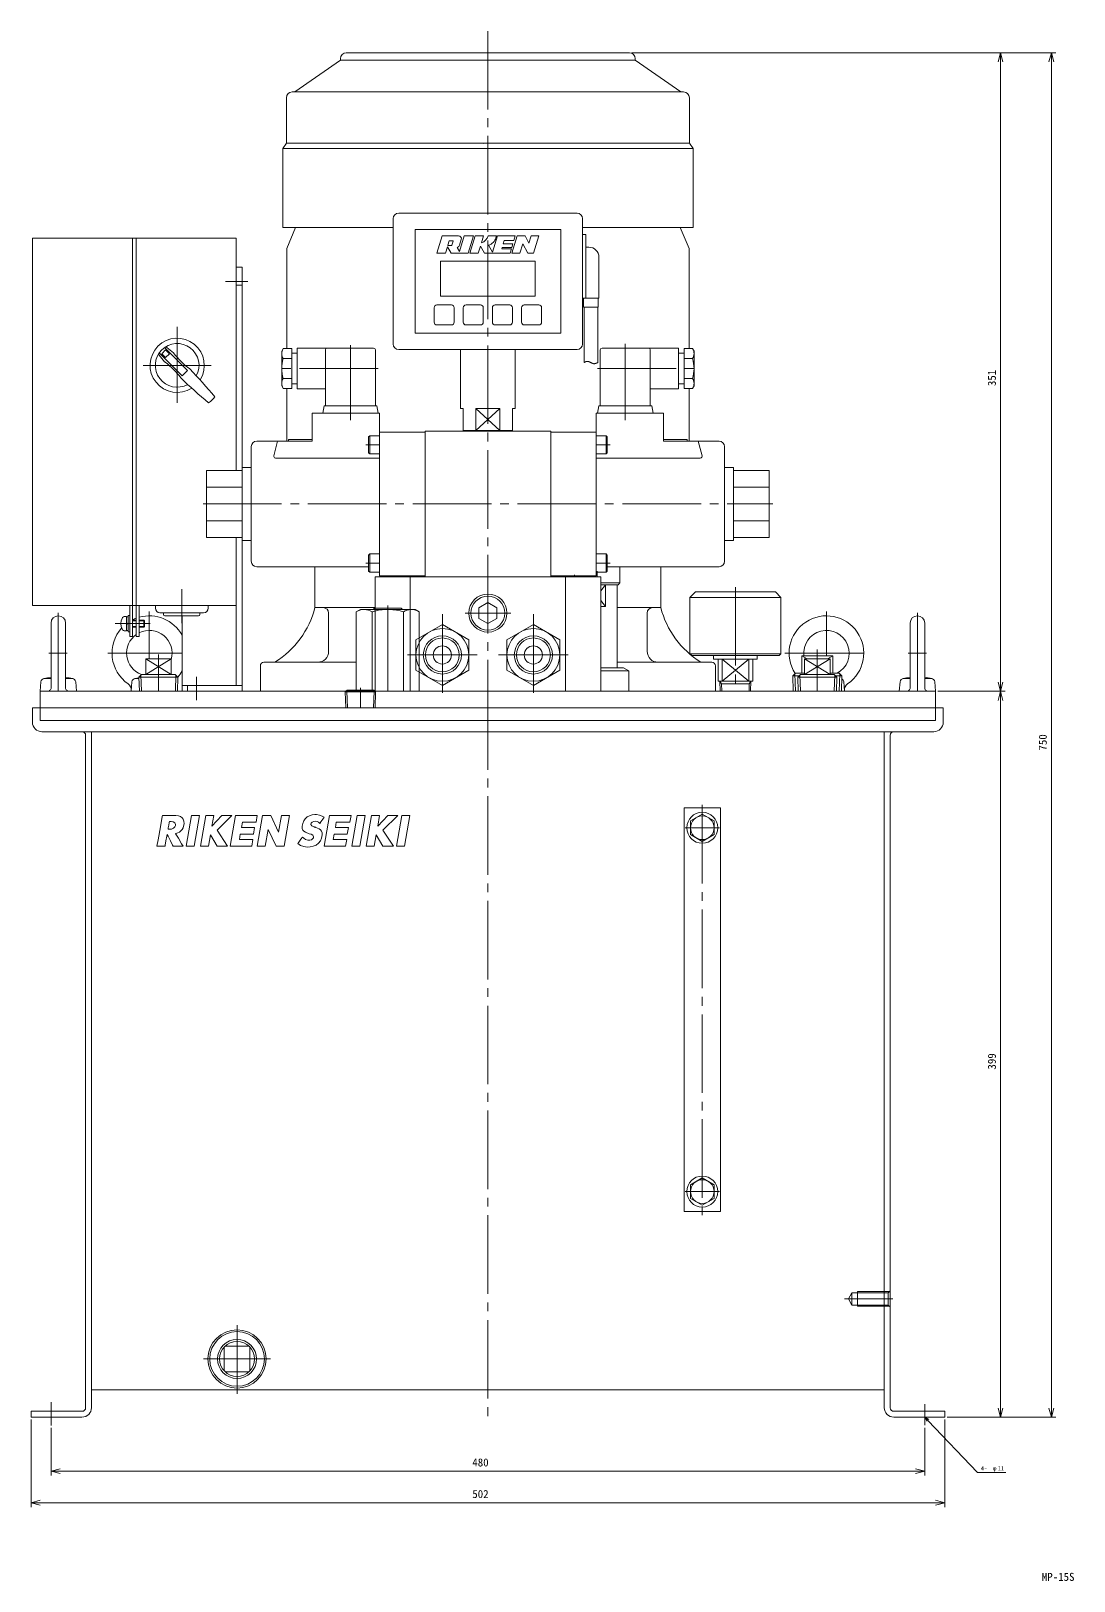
# Model space of a CAD drawing. Units: millimetres at full size. Extents: x -24503 to 24503, y -7436 to 7436.
# Drawn here: x -5228 to -4655, y -5013 to -4161 of the extents above; entities that cross this region are included whole.
import ezdxf
from ezdxf.enums import TextEntityAlignment as Align

# ---------------------------------------------------------------- set-up
doc = ezdxf.new("R2010")
doc.units = ezdxf.units.MM
doc.header["$LTSCALE"] = 4.8
doc.linetypes.add('CHAIN2', pattern=[12, 9, -1, 1, -1])
for name, color, linetype, lineweight in [('0-2_08_DIM', 3, 'Continuous', 9), ('0-4_0', 2, 'Continuous', 9), ('0-6_05_CENTER', 2, 'CHAIN2', 9), ('0-7_04_HIDDEN', 7, 'Continuous', 9)]:
    doc.layers.add(name, color=color, linetype=linetype, lineweight=lineweight)
doc.styles.add('Arial', font='')
doc.styles.add('ＭＳ ゴシック', font='')
doc.styles.get('Arial').set_extended_font_data('Arial')
doc.styles.get('ＭＳ ゴシック').set_extended_font_data('MS Gothic')

# ---------------------------------------------------------------- blocks, each defined once
blk = doc.blocks.new('MP-15Sa_1_1')
at = {"layer": '0-4_0'}
for p, q in [((77.8, 750), (-77.8, 750)), ((-105.993, 728.5), (-81, 746)), ((81, 746), (-81.008, 746)), ((-81, 746.8), (-81, 746)), ((81, 746.8), (81, 746)), ((105.993, 728.5), (81, 746)), ((-110.7, 700.363), (-110.7, 725.3)), ((-107.5, 728.5), (107.5, 728.5)), ((110.7, 700.363), (110.7, 725.3)), ((-110.7, 700.363), (-112.7, 697.363)), ((-110.7, 700.363), (110.7, 700.363)), ((110.7, 700.363), (112.7, 697.363)), ((112.7, 697.363), (-112.7, 697.363)), ((-112.7, 697.363), (-112.7, 654)), ((112.7, 697.363), (112.7, 654)), ((-52, 589.903), (-52, 658.903)), ((49, 661.903), (-49, 661.903)), ((52, 658.903), (52, 589.903)), ((-138.2, 648.2), (-138.2, 520.475)), ((-112.7, 654), (-52, 654)), ((-110.541, 642.5), (-105.731, 654)), ((40, 652.903), (-40, 652.903)), ((-40, 595.903), (-40, 652.903)), ((-28, 639.903), (-25.115, 649.34)), ((-25.115, 649.34), (-16.109, 649.34)), ((-15.616, 640.837), (-13.016, 649.34)), ((-13.016, 649.34), (-7.934, 649.34)), ((-10.819, 639.903), (-7.934, 649.34)), ((-9.852, 639.903), (-6.966, 649.34)), ((-6.966, 649.34), (-2.369, 649.34)), ((-3.552, 645.468), (-2.369, 649.34)), ((0.124, 649.34), (4.736, 649.34)), ((2.626, 640.349), (5.375, 649.34)), ((4.736, 649.34), (4.433, 648.351)), ((5.375, 649.34), (15.054, 649.34)), ((13.137, 639.903), (16.022, 649.34)), ((14.277, 646.799), (15.054, 649.34)), ((16.022, 649.34), (20.499, 649.34)), ((20.499, 649.34), (22.573, 645.439)), ((22.573, 645.439), (23.766, 649.34)), ((23.766, 649.34), (28, 649.34)), ((25.115, 639.903), (28, 649.34)), ((40, 652.903), (40, 595.903)), ((52, 654), (112.7, 654)), ((53.8, 650.16), (52, 650.16)), ((53.8, 650.16), (53.8, 615.16)), ((110.541, 642.5), (105.731, 654)), ((-110.541, 587.42), (-110.541, 642.5)), ((-28, 639.903), (-23.282, 639.903)), ((-23.282, 639.903), (-22.221, 643.373)), ((-20.136, 639.903), (-22.221, 643.373)), ((-21.939, 644.294), (-21.236, 646.593)), ((-21.823, 644.137), (-19.899, 644.137)), ((-21.121, 646.678), (-19.196, 646.678)), ((-20.136, 639.903), (-10.819, 639.903)), ((-19.783, 644.223), (-19.08, 646.522)), ((-16.907, 642.985), (-15.616, 640.837)), ((-15.525, 644.297), (-14.605, 647.307)), ((-9.852, 639.903), (-5.254, 639.903)), ((-5.254, 639.903), (-4.081, 643.739)), ((-1.866, 639.903), (-4.081, 643.739)), ((-1.866, 639.903), (12.169, 639.903)), ((0.369, 644.258), (2.626, 640.349)), ((7.585, 642.323), (7.807, 643.048)), ((7.585, 642.323), (12.909, 642.323)), ((7.807, 643.048), (13.131, 643.048)), ((8.399, 644.984), (13.722, 644.984)), ((12.169, 639.903), (12.909, 642.323)), ((13.131, 643.048), (13.722, 644.984)), ((13.137, 639.903), (17.613, 639.903)), ((17.613, 639.903), (19.164, 644.974)), ((21.86, 639.903), (19.164, 644.974)), ((21.86, 639.903), (25.115, 639.903)), ((55.5, 643.16), (53.8, 643.16)), ((110.541, 587.42), (110.541, 642.5)), ((-135, 632.2), (-138.2, 632.2)), ((-138.2, 632.2), (-138.2, 520.475)), ((-135, 522), (-135, 632.2)), ((-40, 633.653), (-40, 633.653)), ((26, 635.503), (26, 616.303)), ((61, 637.66), (61, 615.16)), ((-132.2, 624.2), (-144.2, 624.2)), ((-140.856, 624.2), (-131.834, 624.2)), ((-135, 622.2), (-138.2, 622.2)), ((26, 616.303), (-26, 616.303)), ((61, 615.16), (52, 615.16)), ((52.573, 615.16), (52.573, 610.16)), ((-29.5, 609.903), (-29.5, 601.903)), ((-20, 611.403), (-28, 611.403)), ((-18.5, 601.903), (-18.5, 609.903)), ((-13.5, 609.903), (-13.5, 601.903)), ((-4, 611.403), (-12, 611.403)), ((-2.5, 601.903), (-2.5, 609.903)), ((2.5, 601.903), (2.5, 609.903)), ((4, 611.403), (12, 611.403)), ((13.5, 609.903), (13.5, 601.903)), ((18.5, 601.903), (18.5, 609.903)), ((20, 611.403), (28, 611.403)), ((29.5, 609.903), (29.5, 601.903)), ((52.823, 610.16), (52.823, 579.72)), ((60.323, 610.16), (60.323, 579.624)), ((-28, 600.403), (-20, 600.403)), ((-12, 600.403), (-4, 600.403)), ((12, 600.403), (4, 600.403)), ((28, 600.403), (20, 600.403)), ((-165.008, 575.408), (-177.612, 588.01)), ((40, 595.903), (-40, 595.903)), ((-167.908, 572.508), (-180.51, 585.112)), ((-177.064, 586.686), (-179.186, 584.564)), ((-177.064, 582.444), (-179.186, 584.564)), ((-177.064, 586.686), (-174.944, 584.564)), ((-174.944, 584.564), (-177.064, 582.444)), ((-112.401, 587.42), (-113.25, 585.95)), ((-113.25, 585.95), (-113.25, 566.95)), ((-107.75, 587.42), (-112.401, 587.42)), ((-112.401, 581.935), (-107.75, 581.935)), ((-107.75, 587.42), (-107.75, 565.48)), ((-104.75, 584.95), (-107.75, 584.95)), ((-104.75, 587.7), (-104.75, 565.2)), ((-62.75, 587.7), (-104.75, 587.7)), ((-104.75, 587.7), (-104.75, 565.2)), ((-89.25, 586.7), (-89.25, 556)), ((-61.75, 556), (-61.75, 586.7)), ((49, 586.903), (-49, 586.903)), ((-15, 586.903), (-15, 554.403)), ((15, 586.903), (15, 554.403)), ((61.75, 556), (61.75, 586.7)), ((62.75, 587.7), (104.75, 587.7)), ((89.25, 586.7), (89.25, 556)), ((104.75, 587.7), (104.75, 565.2)), ((104.75, 584.95), (107.75, 584.95)), ((107.75, 587.42), (107.75, 565.48)), ((107.75, 587.42), (112.401, 587.42)), ((112.401, 581.935), (107.75, 581.935)), ((112.401, 587.42), (113.25, 585.95)), ((113.25, 585.95), (113.25, 566.95)), ((-167.908, 572.508), (-165.008, 575.408)), ((-112.401, 570.965), (-107.75, 570.965)), ((112.401, 570.965), (107.75, 570.965)), ((-112.401, 565.48), (-113.25, 566.95)), ((-107.75, 565.48), (-112.401, 565.48)), ((-110.541, 536.5), (-110.541, 565.48)), ((-107.75, 567.95), (-104.75, 567.95)), ((-89.25, 565.2), (-104.75, 565.2)), ((89.25, 565.2), (104.75, 565.2)), ((107.75, 567.95), (104.75, 567.95)), ((107.75, 565.48), (112.401, 565.48)), ((110.541, 536.5), (110.541, 565.48)), ((112.401, 565.48), (113.25, 566.95)), ((-90, 556), (-90.75, 552)), ((-61, 556), (-90, 556)), ((-60.25, 552), (-61, 556)), ((-6.538, 554.403), (6.538, 542.403)), ((6.538, 554.403), (-6.538, 542.403)), ((-6.538, 554.403), (6.538, 554.403)), ((-6.538, 554.403), (-6.538, 542.403)), ((6.538, 542.403), (6.538, 554.403)), ((-59.5, 552), (-96.5, 552)), ((-59.5, 539.5), (-59.5, 552)), ((59.5, 552), (96.5, 552)), ((59.5, 539.5), (59.5, 552)), ((96.5, 552), (96.5, 536.5)), ((-109.5, 537.5), (-109.5, 536.5)), ((-96.5, 537.5), (-109.5, 537.5)), ((-64.9, 539.5), (-65.5, 538.9)), ((-65.5, 530.1), (-65.5, 538.9)), ((-59.5, 539.5), (-64.9, 539.5)), ((-64.9, 539.5), (-64.9, 529.5)), ((-34.5, 541.5), (-59.5, 541.5)), ((-59.5, 462.5), (-59.5, 541.5)), ((-59.5, 529.5), (-59.5, 539.5)), ((-59.5, 464.5), (-59.5, 539.5)), ((34.5, 542), (-34.5, 542)), ((-34.5, 462), (-34.5, 542)), ((-34.5, 541.5), (-34.5, 462.5)), ((13.5, 542.403), (-13.5, 542.403)), ((-7.5, 542), (-7.5, 542.403)), ((7.5, 542), (7.5, 542.403)), ((34.5, 542), (34.5, 462)), ((34.5, 541.5), (59.5, 541.5)), ((34.5, 541.5), (34.5, 462.5)), ((59.5, 462.5), (59.5, 541.5)), ((59.5, 539.5), (64.9, 539.5)), ((59.5, 539.5), (59.5, 529.5)), ((59.5, 539.5), (59.5, 464.5)), ((64.9, 539.5), (65.5, 538.9)), ((64.9, 529.5), (64.9, 539.5)), ((65.5, 538.9), (65.5, 530.1)), ((96.5, 537.5), (109.5, 537.5)), ((109.5, 537.5), (109.5, 536.5)), ((-130, 533.5), (-130, 470.5)), ((-117.663, 528.517), (-115.524, 536.5)), ((-59.5, 534.5), (-67.1, 534.5)), ((-64.9, 529.5), (-65.5, 530.1)), ((-59.5, 529.5), (-64.9, 529.5)), ((59.5, 534.5), (67.1, 534.5)), ((59.5, 529.5), (64.9, 529.5)), ((64.9, 529.5), (65.5, 530.1)), ((96.5, 536.5), (127, 536.5)), ((117.663, 528.517), (115.524, 536.5)), ((130, 533.5), (130, 470.5)), ((-135, 520.475), (-154.5, 520.475)), ((-154.5, 520.475), (-154.5, 483.525)), ((-135, 482), (-135, 522)), ((-130, 522), (-135, 522)), ((-59.5, 527.259), (-116.697, 527.259)), ((59.5, 527.259), (116.697, 527.259)), ((130, 522), (135, 522)), ((135, 482), (135, 522)), ((135, 520.475), (154.5, 520.475)), ((154.5, 520.475), (154.5, 483.525)), ((-135, 511.238), (-154.5, 511.238)), ((135, 511.238), (154.5, 511.238)), ((-135, 492.762), (-154.5, 492.762)), ((135, 492.762), (154.5, 492.762)), ((-135, 483.525), (-154.5, 483.525)), ((-138.2, 483.525), (-138.2, 402.2)), ((-138.2, 483.525), (-138.2, 446.2)), ((-130, 482), (-135, 482)), ((130, 482), (135, 482)), ((135, 483.525), (154.5, 483.525)), ((-59.5, 469.5), (-67.1, 469.5)), ((-64.9, 474.5), (-65.5, 473.9)), ((-65.5, 465.1), (-65.5, 473.9)), ((-59.5, 474.5), (-64.9, 474.5)), ((-64.9, 474.5), (-64.9, 464.5)), ((-59.5, 464.5), (-59.5, 474.5)), ((59.5, 474.5), (64.9, 474.5)), ((59.5, 474.5), (59.5, 464.5)), ((59.5, 469.5), (67.1, 469.5)), ((64.9, 474.5), (65.5, 473.9)), ((64.9, 464.5), (64.9, 474.5)), ((65.5, 473.9), (65.5, 465.1)), ((-127, 467.5), (-65.5, 467.5)), ((-95, 467.5), (-95, 445)), ((-64.9, 464.5), (-65.5, 465.1)), ((-59.5, 464.5), (-64.9, 464.5)), ((-62, 399), (-62, 462)), ((-62, 462), (62, 462)), ((-59.5, 462.5), (-34.5, 462.5)), ((-42.65, 462), (-42.65, 399)), ((34.5, 462), (-34.5, 462)), ((59.5, 462.5), (34.5, 462.5)), ((42.65, 462), (42.65, 399)), ((47.5, 462), (47.5, 463)), ((59.5, 464.5), (64.9, 464.5)), ((60, 465), (60, 462)), ((62, 462), (62, 399)), ((64.9, 464.5), (65.5, 465.1)), ((127, 467.5), (65.5, 467.5)), ((72.5, 467.5), (72.5, 458.6)), ((95, 467.5), (95, 445)), ((62, 458.6), (72.5, 458.6)), ((62, 457.6), (71.5, 457.6)), ((64.583, 457.6), (62, 454.218)), ((71, 457.6), (71, 412)), ((72.5, 458.6), (71.5, 457.6)), ((111, 450.65), (114, 453.65)), ((158, 453.65), (114, 453.65)), ((161, 450.65), (158, 453.65)), ((-182.7, 444.7), (-182.7, 446.2)), ((-182.7, 446.2), (-153.7, 446.2)), ((-153.7, 446.2), (-153.7, 444.7)), ((-95, 445), (-62, 445)), ((-70, 444), (-72.321, 442.66)), ((-62, 444), (-70, 444)), ((-63.031, 444), (-62.353, 444.7)), ((-62.492, 444.556), (-62.475, 444)), ((-62, 444.7), (-62.353, 444.7)), ((-62, 444.7), (-47.647, 444.7)), ((-62, 444), (-40, 444)), ((-55, 446.093), (-55, 399)), ((-47.647, 444.7), (-46.969, 444)), ((-47.508, 444.556), (-47.525, 444)), ((-40, 444), (-37.679, 442.66)), ((62, 448.982), (64.583, 445.6)), ((71, 445), (95, 445)), ((111, 450.65), (161, 450.65)), ((111, 450.65), (111, 419.65)), ((161, 419.65), (161, 450.65)), ((-240, 400.504), (-240, 436.5)), ((-232, 436.5), (-232, 400.504)), ((-199.2, 440.2), (-198.6, 440.2)), ((-198.6, 440), (-198.6, 432.4)), ((-197.6, 440), (-198.6, 440)), ((-197.6, 435.7), (-198.6, 436.7)), ((-196.8, 440.7), (-196.8, 431.7)), ((-195.2, 438.2), (-193.2, 438.2)), ((-195.2, 437.821), (-193.2, 437.821)), ((-195.2, 434.579), (-193.2, 434.579)), ((-191.6, 438.2), (-188.979, 438.2)), ((-191.6, 437.821), (-188.6, 437.821)), ((-191.6, 434.579), (-188.6, 434.579)), ((-188.979, 438.2), (-188.979, 434.2)), ((-156.2, 442.2), (-180.2, 442.2)), ((-178.2, 441.25), (-178.2, 442.2)), ((-158.95, 440.5), (-177.45, 440.5)), ((-168, 440.5), (-168, 399)), ((-158.2, 441.25), (-158.2, 442.2)), ((-87.5, 442), (-87.5, 421)), ((-72.321, 399.7), (-72.321, 442.66)), ((-63.66, 399.7), (-63.66, 442.66)), ((-46.34, 442.66), (-46.34, 399)), ((-25, 435.743), (-39.5, 427.372)), ((-37.679, 442.66), (-37.679, 399)), ((-10.5, 427.372), (-25, 435.743)), ((25, 435.743), (10.5, 427.372)), ((39.5, 427.372), (25, 435.743)), ((87.5, 442), (87.5, 421)), ((232, 400.504), (232, 436.5)), ((240, 436.5), (240, 400.504)), ((-198.6, 432.4), (-197.6, 432.4)), ((-193.2, 434.2), (-195.2, 434.2)), ((-39.5, 427.372), (-39.5, 410.628)), ((-10.5, 410.628), (-10.5, 427.372)), ((10.5, 427.372), (10.5, 410.628)), ((39.5, 410.628), (39.5, 427.372)), ((111, 419.65), (161, 419.65)), ((111, 419.65), (112, 418.65)), ((112, 418.65), (160, 418.65)), ((124, 418.65), (124, 416.65)), ((148, 416.65), (148, 418.65)), ((160, 418.65), (161, 419.65)), ((175.417, 416.84), (172.5, 418.47)), ((172.5, 418.47), (189.5, 418.47)), ((172.5, 408.97), (172.5, 418.47)), ((189.5, 418.47), (186.583, 416.84)), ((189.5, 418.47), (189.5, 408.97)), ((-188, 416.84), (-174, 416.84)), ((-188, 408.34), (-188, 416.84)), ((-188, 416.84), (-174, 408.34)), ((-174, 416.84), (-188, 408.34)), ((-174, 416.84), (-174, 408.34)), ((-125, 413), (-125, 399)), ((-123, 415), (-72.321, 415)), ((-39.5, 410.628), (-25, 402.257)), ((-25, 402.257), (-10.5, 410.628)), ((10.5, 410.628), (25, 402.257)), ((25, 402.257), (39.5, 410.628)), ((74.5, 412), (62, 412)), ((62, 410.268), (77.5, 410.268)), ((71, 415), (123, 415)), ((77.5, 410.268), (74.5, 412)), ((77.5, 410.268), (77.5, 399)), ((124, 416.65), (148, 416.65)), ((125, 413), (125, 399)), ((126.5, 404.65), (126.5, 416.65)), ((143.331, 404.65), (128.669, 416.65)), ((128.669, 404.65), (143.331, 416.65)), ((128.669, 416.65), (128.669, 404.65)), ((143.331, 416.65), (143.331, 404.65)), ((145.5, 416.65), (145.5, 404.65)), ((174, 416.84), (188, 416.84)), ((174, 408.34), (174, 416.84)), ((174, 416.84), (188, 408.34)), ((188, 416.84), (174, 408.34)), ((188, 416.84), (188, 408.34)), ((-246, 399), (-245.547, 404.174)), ((-243.935, 405.964), (-240, 406.725)), ((-243.555, 406), (-240, 406)), ((-228.065, 405.964), (-232, 406.725)), ((-232, 406), (-228.445, 406)), ((-226.453, 404.174), (-226, 399)), ((-196, 399), (-195.547, 404.174)), ((-193.935, 405.964), (-191.709, 406.395)), ((-193.555, 406), (-191.696, 406)), ((-190.269, 408.34), (-191.723, 406.841)), ((-191.723, 406.841), (-170.277, 406.841)), ((-191.723, 406.841), (-191.478, 399)), ((-190.597, 408.002), (-190.316, 399)), ((-190.269, 408.34), (-171.731, 408.34)), ((-171.731, 408.34), (-170.277, 406.841)), ((-171.403, 408.002), (-171.685, 399)), ((-170.277, 406.841), (-170.523, 399)), ((-168, 402.2), (-135, 402.2)), ((-165, 402.2), (-165, 399)), ((-70, 390), (-70, 400.886)), ((126.5, 404.65), (145.5, 404.65)), ((127.492, 404.65), (127.669, 399)), ((128.397, 403.083), (127.492, 404.65)), ((128.397, 403.083), (143.603, 403.083)), ((128.525, 399), (128.397, 403.083)), ((143.475, 399), (143.603, 403.083)), ((143.603, 403.083), (144.508, 404.65)), ((144.508, 404.65), (144.331, 399)), ((170.888, 407.471), (167.515, 407.471)), ((168.64, 408.632), (168.941, 399)), ((168.968, 408.97), (174, 408.97)), ((171.731, 408.34), (170.277, 406.841)), ((170.277, 406.841), (191.723, 406.841)), ((170.277, 406.841), (170.522, 399)), ((171.403, 408.002), (171.684, 399)), ((171.731, 408.34), (190.269, 408.34)), ((188, 408.97), (193.032, 408.97)), ((190.269, 408.34), (191.723, 406.841)), ((190.597, 408.002), (190.315, 399)), ((194.485, 407.471), (191.112, 407.471)), ((191.723, 406.841), (191.477, 399)), ((193.36, 408.632), (193.058, 399)), ((195.547, 404.174), (196, 399)), ((226, 399), (226.453, 404.174)), ((228.065, 405.964), (232, 406.725)), ((228.445, 406), (232, 406)), ((243.935, 405.964), (240, 406.725)), ((240, 406), (243.555, 406)), ((245.547, 404.174), (246, 399)), ((-246, 399), (-246, 390)), ((246, 399), (-246, 399)), ((-226, 399), (-246, 399)), ((-176, 399), (-196, 399)), ((-78.031, 399), (-78.322, 398.7)), ((-78.322, 398.7), (-61.678, 398.7)), ((-78.322, 398.7), (-78.05, 390)), ((-78.031, 399), (-77.353, 399.7)), ((-77.475, 399), (-77.492, 399.556)), ((-77.475, 399), (-77.194, 390)), ((-72.321, 399), (-37.679, 399)), ((-62.525, 399), (-62.806, 390)), ((-62.525, 399), (-62.508, 399.556)), ((-62, 399.033), (-61.678, 398.7)), ((62, 399), (-62, 399)), ((-61.678, 398.7), (-61.95, 390)), ((42.5, 399), (77.5, 399)), ((196, 399), (176, 399)), ((246, 399), (226, 399)), ((246, 390), (246, 399)), ((-250.2, 382), (-250.2, 390)), ((250.2, 390), (-250.2, 390)), ((-246, 390), (-246, 383)), ((246, 390), (246, 383)), ((250.2, 382), (250.2, 390)), ((-246, 383), (246, 383)), ((245, 376.8), (-245, 376.8)), ((-217.8, 376.8), (-217.8, 5.2)), ((217.8, 376.8), (217.8, 5.2)), ((-221, 374.8), (-221, 5.2)), ((221, 374.8), (221, 5.2)), ((127.8, 335), (107.8, 335)), ((-181.184, 317.347), (-179.918, 324.527)), ((-179.918, 324.527), (-178.926, 330.149)), ((-178.926, 330.149), (-178.794, 330.8)), ((-178.794, 330.8), (-178.249, 330.8)), ((-178.249, 330.8), (-175.699, 330.8)), ((-175.605, 323.909), (-175.733, 323.183)), ((-175.699, 330.8), (-172.941, 330.8)), ((-175.33, 325.469), (-175.605, 323.909)), ((-175.072, 326.937), (-175.33, 325.469)), ((-174.983, 327.421), (-175.072, 326.937)), ((-174.885, 327.421), (-174.983, 327.421)), ((-174.722, 327.421), (-174.885, 327.421)), ((-174.587, 327.421), (-174.722, 327.421)), ((-174.093, 327.411), (-174.587, 327.421)), ((-172.943, 327.246), (-174.093, 327.411)), ((-172.025, 326.768), (-172.943, 327.246)), ((-172.941, 330.8), (-171.404, 330.783)), ((-172.739, 323.708), (-172.273, 324.06)), ((-172.273, 324.06), (-171.909, 324.538)), ((-171.738, 326.367), (-172.025, 326.768)), ((-171.909, 324.538), (-171.675, 325.157)), ((-171.611, 325.834), (-171.738, 326.367)), ((-171.675, 325.157), (-171.611, 325.834)), ((-171.404, 330.783), (-170.064, 330.593)), ((-170.064, 330.593), (-168.915, 330.184)), ((-168.915, 330.184), (-167.99, 329.548)), ((-167.493, 323.986), (-167.998, 323.092)), ((-167.99, 329.548), (-167.326, 328.675)), ((-167.136, 324.959), (-167.493, 323.986)), ((-167.326, 328.675), (-166.956, 327.559)), ((-166.914, 326.191), (-167.136, 324.959)), ((-166.956, 327.559), (-166.914, 326.191)), ((-165.838, 313.8), (-162.841, 330.8)), ((-162.841, 330.8), (-158.422, 330.8)), ((-158.422, 330.8), (-161.418, 313.8)), ((-154.962, 330.8), (-157.96, 313.8)), ((-150.542, 330.8), (-154.962, 330.8)), ((-151.571, 324.959), (-150.542, 330.8)), ((-146.091, 330.8), (-151.571, 324.959)), ((-148.795, 322.754), (-140.611, 330.8)), ((-140.611, 330.8), (-146.091, 330.8)), ((-141.604, 313.8), (-138.605, 330.8)), ((-138.605, 330.8), (-126.733, 330.8)), ((-134.847, 327.06), (-135.348, 324.22)), ((-135.348, 324.22), (-128.164, 324.22)), ((-127.393, 327.06), (-134.847, 327.06)), ((-128.164, 324.22), (-128.825, 320.475)), ((-126.733, 330.8), (-127.393, 327.06)), ((-126.733, 313.8), (-123.734, 330.8)), ((-123.734, 330.8), (-119.314, 330.8)), ((-119.314, 330.8), (-115.058, 321.506)), ((-115.014, 321.506), (-113.374, 330.8)), ((-113.374, 330.8), (-108.953, 330.8)), ((-108.953, 330.8), (-111.95, 313.8)), ((-101.992, 324.833), (-101.719, 326.323)), ((-101.952, 323.647), (-101.992, 324.833)), ((-101.719, 326.323), (-101.139, 327.734)), ((-101.139, 327.734), (-100.296, 328.94)), ((-100.296, 328.94), (-99.226, 329.918)), ((-99.226, 329.918), (-97.968, 330.646)), ((-97.968, 330.646), (-96.556, 331.099)), ((-97.052, 326.539), (-97.195, 326.134)), ((-97.195, 326.134), (-97.189, 325.718)), ((-97.189, 325.718), (-96.773, 325.104)), ((-96.458, 327.145), (-97.052, 326.539)), ((-96.773, 325.104), (-96.064, 324.711)), ((-96.556, 331.099), (-95.03, 331.256)), ((-95.652, 327.481), (-96.458, 327.145)), ((-96.064, 324.711), (-95.5, 324.507)), ((-94.802, 327.548), (-95.652, 327.481)), ((-95.5, 324.507), (-95.166, 324.401)), ((-95.166, 324.401), (-94.692, 324.251)), ((-95.03, 331.256), (-94.221, 331.218)), ((-93.864, 327.369), (-94.802, 327.548)), ((-94.692, 324.251), (-94.451, 324.175)), ((-94.451, 324.175), (-92.601, 323.358)), ((-94.221, 331.218), (-92.564, 330.93)), ((-93.028, 326.983), (-93.864, 327.369)), ((-92.317, 326.43), (-93.028, 326.983)), ((-92.564, 330.93), (-90.987, 330.395)), ((-91.784, 327.203), (-92.317, 326.43)), ((-90.734, 328.725), (-91.784, 327.203)), ((-90.987, 330.395), (-89.994, 329.798)), ((-89.994, 329.798), (-90.734, 328.725)), ((-90.021, 313.8), (-87.022, 330.8)), ((-87.022, 330.8), (-75.15, 330.8)), ((-83.263, 327.06), (-83.763, 324.22)), ((-83.763, 324.22), (-76.58, 324.22)), ((-75.809, 327.06), (-83.263, 327.06)), ((-76.58, 324.22), (-77.243, 320.475)), ((-75.15, 330.8), (-75.809, 327.06)), ((-74.766, 313.8), (-71.767, 330.8)), ((-71.767, 330.8), (-67.348, 330.8)), ((-67.348, 330.8), (-70.347, 313.8)), ((-63.888, 330.8), (-66.887, 313.8)), ((-59.468, 330.8), (-63.888, 330.8)), ((-60.498, 324.959), (-59.468, 330.8)), ((-55.017, 330.8), (-60.498, 324.959)), ((-57.721, 322.754), (-49.538, 330.8)), ((-49.538, 330.8), (-55.017, 330.8)), ((-50.209, 313.8), (-47.213, 330.8)), ((-47.213, 330.8), (-42.791, 330.8)), ((-42.791, 330.8), (-45.788, 313.8)), ((124.3, 327.753), (117.8, 331.5)), ((-181.809, 313.8), (-181.184, 317.347)), ((-176.863, 316.782), (-177.293, 314.339)), ((-176.397, 319.424), (-176.863, 316.782)), ((-176.235, 320.339), (-176.397, 319.424)), ((-176.223, 320.339), (-176.235, 320.339)), ((-176.204, 320.339), (-176.223, 320.339)), ((-176.191, 320.339), (-176.204, 320.339)), ((-175.737, 319.424), (-176.191, 320.339)), ((-174.428, 316.782), (-175.737, 319.424)), ((-175.733, 323.183), (-175.66, 323.183)), ((-175.66, 323.183), (-175.503, 323.183)), ((-175.503, 323.183), (-175.355, 323.183)), ((-175.355, 323.183), (-175.074, 323.185)), ((-175.074, 323.185), (-173.868, 323.304)), ((-173.219, 314.339), (-174.428, 316.782)), ((-173.868, 323.304), (-172.739, 323.708)), ((-171.349, 320.812), (-171.543, 320.731)), ((-171.543, 320.731), (-171.409, 320.503)), ((-171.409, 320.503), (-170.047, 318.198)), ((-170.328, 321.139), (-171.349, 320.812)), ((-169.424, 321.645), (-170.328, 321.139)), ((-170.047, 318.198), (-168.308, 315.254)), ((-168.645, 322.304), (-169.424, 321.645)), ((-167.998, 323.092), (-168.645, 322.304)), ((-153.54, 313.8), (-152.443, 320.022)), ((-152.443, 320.022), (-148.727, 313.8)), ((-142.999, 313.8), (-148.795, 322.754)), ((-136.009, 320.475), (-136.526, 317.545)), ((-136.526, 317.545), (-129.07, 317.545)), ((-128.825, 320.475), (-136.009, 320.475)), ((-129.07, 317.545), (-129.73, 313.8)), ((-120.669, 323.12), (-122.313, 313.8)), ((-120.623, 323.12), (-120.669, 323.12)), ((-116.372, 313.8), (-120.623, 323.12)), ((-115.058, 321.506), (-115.014, 321.506)), ((-104.383, 315.291), (-103.814, 316.095)), ((-102.86, 314.313), (-104.383, 315.291)), ((-103.814, 316.095), (-102.694, 317.677)), ((-102.694, 317.677), (-101.904, 318.792)), ((-101.632, 322.741), (-101.952, 323.647)), ((-101.904, 318.792), (-101.862, 318.852)), ((-101.862, 318.852), (-101.176, 318.218)), ((-101.062, 322.055), (-101.632, 322.741)), ((-101.176, 318.218), (-100.132, 317.539)), ((-100.272, 321.532), (-101.062, 322.055)), ((-98.144, 320.745), (-100.272, 321.532)), ((-100.132, 317.539), (-98.921, 317.15)), ((-98.921, 317.15), (-97.762, 317.133)), ((-97.175, 320.432), (-98.144, 320.745)), ((-97.762, 317.133), (-96.823, 317.442)), ((-96.235, 319.915), (-97.175, 320.432)), ((-96.823, 317.442), (-96.093, 318.085)), ((-95.92, 319.543), (-96.235, 319.915)), ((-96.093, 318.085), (-95.869, 318.541)), ((-95.785, 319.077), (-95.92, 319.543)), ((-95.869, 318.541), (-95.785, 319.077)), ((-92.982, 315.521), (-94.369, 314.476)), ((-91.985, 316.856), (-92.982, 315.521)), ((-92.601, 323.358), (-91.891, 322.786)), ((-91.354, 318.358), (-91.985, 316.856)), ((-91.891, 322.786), (-91.365, 322.074)), ((-91.365, 322.074), (-91.058, 321.198)), ((-91, 320.137), (-91.354, 318.358)), ((-91.058, 321.198), (-91, 320.137)), ((-84.424, 320.475), (-84.94, 317.545)), ((-84.94, 317.545), (-77.487, 317.545)), ((-77.243, 320.475), (-84.424, 320.475)), ((-77.487, 317.545), (-78.147, 313.8)), ((-62.466, 313.8), (-61.369, 320.02)), ((-61.369, 320.02), (-57.654, 313.8)), ((-51.926, 313.8), (-57.721, 322.754)), ((-180.887, 313.8), (-181.809, 313.8)), ((-179.02, 313.8), (-180.887, 313.8)), ((-177.558, 313.8), (-179.02, 313.8)), ((-177.386, 313.817), (-177.558, 313.8)), ((-177.293, 314.339), (-177.386, 313.817)), ((-172.96, 313.817), (-173.219, 314.339)), ((-172.741, 313.8), (-172.96, 313.817)), ((-170.921, 313.8), (-172.741, 313.8)), ((-168.308, 315.254), (-167.449, 313.8)), ((-161.418, 313.8), (-165.838, 313.8)), ((-157.96, 313.8), (-153.54, 313.8)), ((-148.727, 313.8), (-142.999, 313.8)), ((-129.73, 313.8), (-141.604, 313.8)), ((-122.313, 313.8), (-126.733, 313.8)), ((-111.95, 313.8), (-116.372, 313.8)), ((-101.131, 313.658), (-102.86, 314.313)), ((-99.242, 313.363), (-101.131, 313.658)), ((-97.546, 313.428), (-99.242, 313.363)), ((-95.926, 313.79), (-97.546, 313.428)), ((-94.369, 314.476), (-95.926, 313.79)), ((-78.147, 313.8), (-90.021, 313.8)), ((-70.347, 313.8), (-74.766, 313.8)), ((-66.887, 313.8), (-62.466, 313.8)), ((-57.654, 313.8), (-51.926, 313.8)), ((-45.788, 313.8), (-50.209, 313.8)), ((117.8, 131.5), (111.3, 127.753)), ((124.3, 127.753), (117.8, 131.5)), ((111.3, 127.753), (111.3, 120.247)), ((111.3, 120.247), (117.8, 116.5)), ((117.8, 116.5), (124.3, 120.247)), ((124.3, 120.247), (124.3, 127.753)), ((-144.8, 38.574), (-144.8, 25.426)), ((-131.226, 39), (-144.374, 39)), ((-130.8, 25.426), (-130.8, 38.574)), ((-144.374, 25), (-131.226, 25)), ((-217.8, 15), (217.8, 15)), ((-251, 3.2), (-251, 0)), ((-223, 3.2), (-251, 3.2)), ((-223, 0), (-251, 0)), ((223, 3.2), (251, 3.2)), ((223, 0), (251, 0)), ((251, 3.2), (251, 0))]:
    blk.add_line(p, q, dxfattribs=at)
for points in [[(-138.2, 446.2), (-250.2, 446.2), (-250.2, 648.2), (-138.2, 648.2)], [(-195.2, 648.2), (-195.2, 429.2), (-196.8, 429.2), (-196.8, 446.2)], [(-191.6, 446.2), (-191.6, 429.2), (-193.2, 429.2), (-193.2, 648.2)], [(8.399, 644.984), (8.954, 646.799), (14.277, 646.799)], [(-26, 616.303), (-26, 635.503), (26, 635.503)], [(60.573, 615.16), (60.573, 610.16), (52.573, 610.16)], [(52.823, 579.72), (52.905, 579.765), (52.988, 579.81), (53.07, 579.855), (53.153, 579.899), (53.235, 579.942), (53.318, 579.984), (53.4, 580.025), (53.483, 580.065), (53.565, 580.103), (53.648, 580.14), (53.731, 580.175), (53.814, 580.207), (53.897, 580.238), (53.98, 580.266), (54.063, 580.291), (54.146, 580.314), (54.229, 580.334), (54.313, 580.35), (54.396, 580.363), (54.48, 580.373), (54.564, 580.378), (54.659, 580.38), (54.755, 580.377), (54.851, 580.37), (54.946, 580.358), (55.042, 580.342), (55.138, 580.322), (55.234, 580.298), (55.33, 580.272), (55.426, 580.242), (55.522, 580.209), (55.618, 580.173), (55.714, 580.135), (55.81, 580.094), (55.906, 580.052), (56.002, 580.008), (56.097, 579.962), (56.193, 579.916), (56.288, 579.868)], [(56.288, 579.868), (56.383, 579.819), (56.478, 579.77), (56.573, 579.72), (56.649, 579.68), (56.725, 579.64), (56.801, 579.601), (56.877, 579.562), (56.953, 579.523), (57.029, 579.485), (57.104, 579.448), (57.18, 579.412), (57.256, 579.377), (57.331, 579.343), (57.407, 579.311), (57.482, 579.281), (57.558, 579.252), (57.634, 579.226), (57.709, 579.201), (57.785, 579.179), (57.861, 579.159), (57.937, 579.142), (58.013, 579.127), (58.089, 579.116), (58.166, 579.107), (58.267, 579.101), (58.368, 579.099), (58.469, 579.103), (58.57, 579.111), (58.672, 579.124), (58.774, 579.141), (58.877, 579.162), (58.979, 579.186), (59.082, 579.214), (59.184, 579.246), (59.287, 579.28), (59.391, 579.316), (59.494, 579.355), (59.597, 579.396), (59.701, 579.439)], [(59.701, 579.439), (59.804, 579.484), (59.908, 579.529), (60.012, 579.576), (60.115, 579.624), (60.219, 579.672), (60.323, 579.72)], [(-15, 554.403), (-13.5, 554.403), (-13.5, 542.403)], [(15, 554.403), (13.5, 554.403), (13.5, 542.403)], [(60.25, 552), (61, 556), (90, 556), (90.75, 552)], [(-96.5, 552), (-96.5, 536.5), (-127, 536.5)], [(-168, 399), (-135, 399), (-135, 482)], [(62, 445.6), (64.583, 445.6), (64.583, 457.6)], [(-198.6, 440.2), (-198.6, 432.2), (-199.2, 432.2)], [(-196.8, 440.7), (-197.6, 440.7), (-197.6, 431.7), (-196.8, 431.7)], [(-188.979, 438.2), (-188.6, 437.821), (-188.6, 434.579), (-188.979, 434.2), (-191.6, 434.2)], [(168.968, 408.97), (167.515, 407.471), (167.779, 399)], [(193.032, 408.97), (194.485, 407.471), (194.22, 399)], [(-62, 399.033), (-62.647, 399.7), (-77.353, 399.7)], [(107.8, 335), (107.8, 113), (127.8, 113), (127.8, 335)], [(117.8, 331.5), (111.3, 327.753), (111.3, 320.247), (117.8, 316.5), (124.3, 320.247), (124.3, 327.753)], [(-167.449, 313.8), (-168.597, 313.8), (-170.921, 313.8)]]:
    blk.add_lwpolyline(points, dxfattribs=at)
blk.add_lwpolyline([(5, 439.113), (5, 444.887), (0, 447.774), (-5, 444.887), (-5, 439.113), (0, 436.226)], close=True, dxfattribs=at)
for centre, radius in [((0, 442), 10.477), ((0, 442), 9.316), ((-25, 419), 14.5), ((-25, 419), 10.477), ((-25, 419), 9.316), ((25, 419), 14.5), ((25, 419), 10.477), ((25, 419), 9.316), ((-25, 419), 5), ((25, 419), 5), ((117.8, 324), 8.5), ((117.8, 324), 6.5), ((117.8, 124), 8.5), ((117.8, 124), 6.5), ((-137.8, 32), 16), ((-137.8, 32), 15), ((-137.8, 32), 10.723), ((-137.8, 32), 9.603)]:
    blk.add_circle(centre, radius, dxfattribs=at)
for centre, radius, start, end in [((-77.8, 746.8), 3.2, 90, 180), ((77.8, 746.8), 3.2, 0, 90), ((-107.5, 725.3), 3.2, 90, 180), ((107.5, 725.3), 3.2, 0, 90), ((-4.315, 700.045), 2, 357.42754, 0), ((-49, 658.903), 3, 90, 180), ((49, 658.903), 3, 0, 90), ((-16.109, 647.767), 1.573, 343, 90), ((-5.256, 650.767), 5.566, 287.8226, 345.14629), ((-1.481, 650.159), 6.184, 287.40593, 343), ((-21.823, 644.258), 0.121, 163, 270), ((-21.121, 646.557), 0.121, 90, 163), ((-19.899, 644.258), 0.121, 270, 343), ((-19.196, 646.557), 0.121, 343, 90), ((-17.377, 644.863), 1.936, 284.0548, 343), ((55.5, 637.66), 5.5, 0, 90), ((-28, 609.903), 1.5, 90, 180), ((-20, 609.903), 1.5, 0, 90), ((-12, 609.903), 1.5, 90, 180), ((-4, 609.903), 1.5, 0, 90), ((4, 609.903), 1.5, 90, 180), ((12, 609.903), 1.5, 0, 90), ((20, 609.903), 1.5, 90, 180), ((28, 609.903), 1.5, 0, 90), ((-28, 601.903), 1.5, 180, 270), ((-20, 601.903), 1.5, 270, 0), ((-12, 601.903), 1.5, 180, 270), ((-4, 601.903), 1.5, 270, 0), ((4, 601.903), 1.5, 180, 270), ((12, 601.903), 1.5, 270, 0), ((20, 601.903), 1.5, 180, 270), ((28, 601.903), 1.5, 270, 0), ((-170.7, 578.2), 14.9, 327.454, 302.546), ((-170.7, 578.2), 12, 331.185, 298.815), ((-176.96, 587.246), 1, 106.75834, 124.68), ((-176.96, 587.246), 1, 53.4098, 106.75834), ((-221.072, 527.83), 75, 49.8222, 53.4094), ((-49, 589.903), 3, 180, 270), ((49, 589.903), 3, 270, 0), ((-179.746, 584.46), 1, 145.315, 216.587), ((-120.33, 628.572), 75, 216.591, 220.178), ((-201.106, 547.796), 40, 53.3875, 54.0688), ((-201.106, 547.796), 40, 36.07544, 53.3875), ((-140.296, 608.606), 40, 215.931, 234.069), ((-95.099, 576.45), 18.151, 162.41205, 197.58795), ((-108.5, 584.677), 4.75, 150, 180), ((-108.394, 584.677), 4.856, 180, 214.38425), ((-88.25, 586.7), 1, 90, 180), ((-62.75, 586.7), 1, 0, 90), ((62.75, 586.7), 1, 90, 180), ((88.25, 586.7), 1, 0, 90), ((108.394, 584.677), 4.856, 325.61575, 0), ((95.099, 576.45), 18.151, 342.41205, 17.58795), ((108.5, 584.677), 4.75, 0, 30), ((-201.106, 547.796), 40, 35.9313, 36.07544), ((38.911, 787.811), 300, 226.204, 230.128), ((-380.312, 368.59), 300, 39.8724, 43.7958), ((-108.394, 568.223), 4.856, 145.61575, 180), ((108.394, 568.223), 4.856, 0, 34.38425), ((-108.5, 568.223), 4.75, 180, 210), ((108.5, 568.223), 4.75, 330, 0), ((-162.216, 569.716), 15, 305.926, 324.074), ((-127, 533.5), 3, 90, 180), ((-116.697, 528.259), 1, 165, 270), ((116.697, 528.259), 1, 270, 15), ((127, 533.5), 3, 0, 90), ((-127, 470.5), 3, 180, 270), ((127, 470.5), 3, 270, 0), ((-180.2, 444.7), 2.5, 180, 270), ((-156.2, 444.7), 2.5, 270, 0), ((-143.426, 457.446), 50, 301.90582, 345.58651), ((-90.5, 442), 3, 0, 90), ((-67.966, 436.41), 7.59, 55.43491, 120), ((-55, 415.34), 28.66, 104.13736, 107.58795), ((-55, 415.34), 28.66, 72.41205, 104.13736), ((-42.034, 436.41), 7.59, 60, 124.56509), ((90.5, 442), 3, 90, 180), ((143.426, 457.446), 50, 194.41349, 238.09418), ((-236, 436.5), 4, 0, 180), ((-195.343, 436.2), 6.357, 152.85913, 207.14087), ((-199.214, 438.2), 2, 90, 153.25787), ((-186, 420), 20.5, 110.56192, 116.66547), ((-186, 420), 20.5, 28.59212, 105.85303), ((-177.45, 441.25), 0.75, 180, 270), ((-158.95, 441.25), 0.75, 270, 0), ((186, 420), 20.5, 304.68099, 213.06119), ((236, 436.5), 4, 0, 180), ((-186, 420), 20.5, 137.88805, 235.31901), ((-199.214, 434.2), 2, 206.74213, 270), ((-186, 420), 12.5, 125.16969, 249.72033), ((-186, 420), 12.5, 343.7398, 116.61544), ((186, 420), 12.5, 298.06676, 187.03063), ((-93.5, 421), 6, 270, 0), ((93.5, 421), 6, 180, 270), ((-186, 420), 20.5, 320.0652, 331.40788), ((-123, 413), 2, 90, 180), ((123, 413), 2, 0, 90), ((-243.555, 404), 2, 90, 175), ((-241, 400.504), 1, 270, 0), ((-231, 400.504), 1, 180, 270), ((-228.445, 404), 2, 5, 90), ((-199.941, 399.853), 4, 355, 55.31901), ((-193.555, 404), 2, 90, 175), ((193.555, 404), 2, 5, 63.95994), ((199.941, 399.853), 4, 124.68099, 185), ((228.445, 404), 2, 90, 175), ((231, 400.504), 1, 270, 0), ((241, 400.504), 1, 180, 270), ((243.555, 404), 2, 5, 90), ((-245, 382), 5.2, 180, 270), ((-223, 374.8), 2, 0, 90), ((223, 374.8), 2, 90, 180), ((245, 382), 5.2, 270, 0), ((-137.8, 32), 9.603, 133.20109, 136.79891), ((-137.8, 32), 9.603, 43.20109, 46.79891), ((-137.8, 32), 9.603, 223.20109, 226.79891), ((-137.8, 32), 9.603, 313.20109, 316.79891), ((-223, 5.2), 5.2, 270, 0), ((-223, 5.2), 2, 270, 0), ((223, 5.2), 5.2, 180, 270), ((223, 5.2), 2, 180, 270)]:
    blk.add_arc(centre, radius, start, end, dxfattribs=at)
at = {"layer": '0-6_05_CENTER'}
for p, q in [((0, 761.997), (0, 399)), ((-170.7, 599.451), (-170.7, 557.535)), ((-75.5, 589.237), (-75.5, 548.002)), ((75.5, 589.937), (75.5, 548.002)), ((-189.362, 578.2), (-152.058, 578.2)), ((-60.299, 576.45), (-115.47, 576.45)), ((60.299, 576.45), (115.716, 576.45)), ((-156.5, 502), (156.5, 502)), ((-168.2, 436.473), (-168.2, 455.145)), ((136, 456.336), (136, 399)), ((-236, 399), (-236, 442.094)), ((-204.7, 436.2), (-185.6, 436.2)), ((-186, 442.865), (-186, 416.84)), ((-25, 441.447), (-25, 398.171)), ((-12.522, 442), (12.522, 442)), ((25, 441.447), (25, 398.171)), ((186, 442.865), (186, 418.47)), ((236, 399), (236, 442.094)), ((-241.138, 420), (-231.056, 420)), ((-208.865, 420), (-168, 420)), ((-181, 399), (-181, 419.285)), ((-44.096, 419), (-5.904, 419)), ((5.904, 419), (44.096, 419)), ((163.135, 420), (208.865, 420)), ((181, 421.909), (181, 399)), ((230.862, 420), (240.944, 420)), ((-160, 407.008), (-160, 394.135)), ((0, 399), (0, 0)), ((117.8, 336.6), (117.8, 110.529)), ((108.3, 324), (127.3, 324)), ((108.3, 124), (127.3, 124)), ((195.923, 65), (222.543, 65)), ((-137.8, 12.84), (-137.8, 50.539)), ((-156.223, 32), (-119.377, 32)), ((-240, 8.188), (-240, -4.636)), ((240, 7.153), (240, -4.441))]:
    blk.add_line(p, q, dxfattribs=at)
at = {"layer": '0-7_04_HIDDEN', "color": 2}
for p, q in [((200, 68.375), (200, 61.625)), ((203, 69), (220.625, 69)), ((203, 61), (203, 69)), ((220, 68.375), (221, 69.375)), ((220, 68.375), (220, 61.625)), ((200, 61.625), (198.051, 65)), ((220, 61.625), (200, 61.625)), ((203, 61), (220.625, 61)), ((220, 61.625), (221, 60.625))]:
    blk.add_line(p, q, dxfattribs=at)
blk.add_lwpolyline([(220, 68.375), (200, 68.375), (198.051, 65)], dxfattribs=at)
blk = doc.blocks.new('_Open30')
at = {"layer": '0-2_08_DIM'}
blk.add_line((0, 0), (-1, 0), dxfattribs=at)
blk.add_lwpolyline([(-1, 0.26795), (0, 0), (-1, -0.26795)], dxfattribs=at)

msp = doc.modelspace()

# ---------------------------------------------------------------- linework, layer by layer
at = {"layer": '0-2_08_DIM'}
for p, q in [((-4897.502, -4172.684), (-4692.404, -4172.684)), ((-4897.502, -4172.684), (-4664.431, -4172.684)), ((-4694.904, -4518.684), (-4694.904, -4177.684)), ((-4666.931, -4917.684), (-4666.931, -4177.684)), ((-4729.302, -4523.684), (-4692.404, -4523.684)), ((-4729.302, -4523.684), (-4692.404, -4523.684)), ((-4694.904, -4917.684), (-4694.904, -4528.684)), ((-5227.552, -4923.934), (-5227.552, -4972.209)), ((-4725.552, -4923.934), (-4725.552, -4972.209)), ((-4724.302, -4922.684), (-4692.404, -4922.684)), ((-4724.302, -4922.684), (-4664.431, -4922.684)), ((-5216.552, -4928.57), (-5216.552, -4954.848)), ((-4736.552, -4928.57), (-4736.552, -4954.848)), ((-5211.552, -4952.348), (-4741.552, -4952.348)), ((-4707.244, -4953.166), (-4691.958, -4953.166)), ((-4730.552, -4969.709), (-5222.552, -4969.709))]:
    msp.add_line(p, q, dxfattribs=at)
msp.add_lwpolyline([(-4734.83, -4924.497), (-4707.604, -4953.166), (-4707.244, -4953.166)], dxfattribs=at)

# ---------------------------------------------------------------- block references
for p, xscale, yscale, rotation in [((-4694.904, -4172.684), 5, 5, 90), ((-4666.931, -4172.684), 5, 5, 90), ((-4694.904, -4523.684), 5, 5, 270), ((-4694.904, -4523.684), 5, 5, 90), ((-4736.552, -4922.684), 2.5, 2.5, 133.52035), ((-4694.904, -4922.684), 5, 5, 270), ((-4666.931, -4922.684), 5, 5, 270), ((-5216.552, -4952.348), 5, 5, 180), ((-5227.552, -4969.709), 5, 5, 180)]:
    msp.add_blockref('_Open30', p, dxfattribs=dict(at, xscale=xscale, yscale=yscale, rotation=rotation))
at = {"layer": '0-2_08_DIM', "xscale": 5, "yscale": 5}
for p in [(-4736.552, -4952.348), (-4725.552, -4969.709)]:
    msp.add_blockref('_Open30', p, dxfattribs=at)
at = {"layer": '0-4_0'}
msp.add_blockref('MP-15Sa_1_1', (-4976.552, -4922.684), dxfattribs=at)

# ---------------------------------------------------------------- texts
at = {"layer": '0-2_08_DIM', "style": 'ＭＳ ゴシック'}
for s, p in [('351', (-4696.159, -4355.898)), ('750', (-4668.186, -4556.255)), ('399', (-4696.154, -4731.612))]:
    msp.add_text(s, height=4.399, rotation=90, dxfattribs=at).set_placement(p, align=Align.BOTTOM_LEFT)
at = {"layer": '0-2_08_DIM'}
for s, height, style, p in [('480', 4.399, 'ＭＳ ゴシック', (-4985.123, -4951.098)), ('4-', 2.199, 'ＭＳ ゴシック', (-4705.673, -4952.566)), ('φ', 2.199, 'Arial', (-4699.101, -4952.566)), ('11', 2.199, 'ＭＳ ゴシック', (-4696.386, -4952.566)), ('502', 4.399, 'ＭＳ ゴシック', (-4985.123, -4968.455))]:
    msp.add_text(s, height=height, dxfattribs=dict(at, style=style)).set_placement(p, align=Align.BOTTOM_LEFT)
at = {"layer": '0-6_05_CENTER', "color": 134, "style": 'ＭＳ ゴシック'}
msp.add_text('MP-15S', height=4.399, dxfattribs=at).set_placement((-4672.225, -5014.006), align=Align.BOTTOM_LEFT)

doc.saveas('drawing.dxf')
